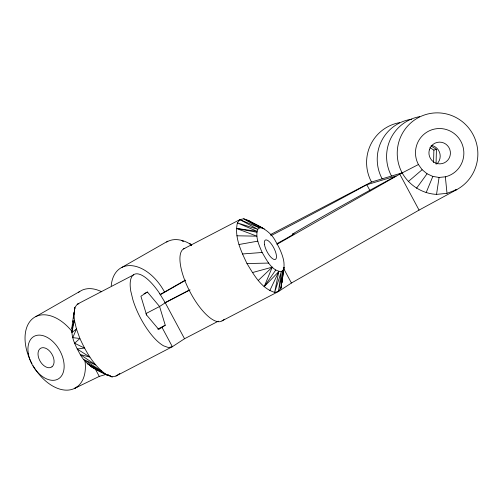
<?xml version="1.0" encoding="UTF-8"?>
<svg xmlns="http://www.w3.org/2000/svg" width="503" height="503" viewBox="0 0 503 503"><rect width="100%" height="100%" fill="white"/><g stroke="black" fill="none" stroke-linecap="round" stroke-linejoin="round"><path stroke-width="0.75" d="M433.567 162.532L433.875 150.108L429.946 147.649M436.063 164.097L436.428 149.347L431.19 146.065M74.84 308.943L74.878 307.434L77.374 304.145L133.716 274.814M73.023 321.889L73.168 320.398M73.375 318.16L74.878 307.434L74.054 314.249M184.834 248.337A40.818 14.486 62.5 0 0 189.568 290.998A40.818 14.486 62.5 0 0 222.018 320.883L278.442 291.533L280.963 288.238L282.724 275.707M282.969 273.362L283.22 271.023M281.976 282.724C282.655 274.607 285.515 266.332 283.12 258.24C281.523 252.261 278.769 246.69 275.644 241.371C269.388 228.746 255.379 224.627 243.691 218.792L239.881 219.629L183.457 248.972M252.387 272.582L272.255 267.162L264.182 286.641L278.8 271.589L274.632 292.375L281.328 271.614L278.442 291.533L283.12 270.149L280.963 288.238L284.044 267.282L283.12 270.149L281.328 271.614C271.563 270.954 266.659 259.856 262.138 252.481C259.152 245.345 255.008 237.083 257.756 229.286L259.542 227.821L243.691 218.792L248.551 220.465L262.076 227.846L259.542 227.821L239.881 219.629L237.391 222.917C234.191 237.045 241.063 251.079 246.986 263.553C253.852 274.745 261.239 288.313 274.632 292.375L278.442 291.533L291.432 283.032L419.056 210.097L456.825 189.587A40.818 40.271 73.4 0 0 472.952 134.395A40.818 40.271 73.4 0 0 418.27 117.677A40.818 40.271 73.4 0 0 402.136 172.862C409.09 185.324 422.256 193.668 436.535 194.384L439.069 177.446L445.35 176.817A24.49 24.163 73.4 0 0 462.603 145.38A24.49 24.163 73.4 0 0 430.002 130.497A24.49 24.163 73.4 0 0 418.427 164.531L399.778 174.145L276.908 244.364M72.231 327.069C70.451 336.771 75.733 346.297 80.266 354.558C86.812 366.555 99.965 372.251 112.125 376.892L115.929 376.055L172.359 346.705L184.538 338.739L218.327 321.166M426.142 192.649L432.832 176.408L439.069 177.446M269.765 290.703L278.8 271.589M264.182 286.641L275.707 270.067M416.522 188.26L427.06 173.774L432.832 176.408M258.253 280.46L272.255 267.162M408.335 181.514L422.143 169.725L427.06 173.774M166.612 242.075C174.346 237.24 184.614 240.132 191.649 245.024M147.398 292.004L140.903 296.254L146.574 314.979L158.741 329.452L165.254 325.227L159.577 306.503L147.398 292.004L144.015 293.771M115.929 376.055L119.827 373.503M222.018 320.883L224.577 319.204M35.933 316.525L81.719 290.357A40.818 25.785 60.3 0 1 101.65 291.759M122.015 267.326L167.807 241.157M160.495 294.318L185.4 280.083M160.105 294.84L185.249 280.473M77.858 386.505L74.488 388.435L99.267 376.414L105.938 374.421M402.136 172.862L371.497 182.011L270.318 234.687M164.802 302.775L189.134 290.124M190.084 289.873L165.261 302.787L159.577 306.503L146.027 313.539L146.48 315.035M157.797 329.094L165.254 325.227M436.535 194.384L447.004 193.334L456.825 189.587L454.699 190.222M433.875 150.108L436.428 149.347M270.696 235.794A172.837 5.728 -28.2 0 0 366.806 184.72L396.169 175.949L376.942 186.406A145.298 4.816 -28.2 0 0 348.95 201.835L340.506 206.544A172.837 5.728 -28.2 0 0 296.418 231.751L292.488 234.09A23.987 0.792 -28.2 0 1 277.147 243.527M77.374 304.145L78.896 303.812M238.975 244.508L257.825 241.151M242.408 253.971L262.138 252.481M246.986 263.553L268.684 263.069M236.919 235.794L256.901 236.171L236.379 228.431L257.102 231.305L237.391 222.917L257.756 229.286L239.881 219.629M256.832 232.241L236.379 228.431M98.324 370.145L90.735 366.435L96.023 368.712M258.467 226.337L262.076 227.846M259.554 226.878L264.289 228.928M107.982 374.867L112.125 376.892L107.9 374.817M93.809 367.894L99.443 370.661M248.551 220.465L251.657 222.722M183.23 241.27L182.004 240.34L183.042 241.396M191.593 245.319L189.876 243.716L191.278 245.439M418.427 164.531L422.143 169.725M159.765 293.771L165.261 302.787L184.538 338.739M399.778 174.145L419.056 210.097M366.806 184.72L370.057 190.788M283.277 267.822L291.432 283.032M94.822 368.114L99.267 376.414M161.997 327.352L172.359 346.705L168.461 347.56L163.651 345.863A40.818 14.486 62.5 0 1 132.861 299.662L130.749 290.979A40.818 14.486 62.5 0 1 159.816 293.739M445.35 176.817L447.004 193.334M111.232 285.823A40.818 25.785 60.3 0 1 132.371 265.747A40.818 25.785 60.3 0 1 164.525 292.01M78.556 292.369A40.818 25.785 60.3 0 1 79.776 291.47M391.497 176.037A40.818 40.271 73.4 0 1 419.653 116.646M382.135 178.835A40.818 40.271 73.4 0 1 411.781 119.205M371.497 182.011A40.818 40.271 73.4 0 1 399.652 122.619M84.969 360.695A40.818 25.785 60.3 0 1 68.578 390.064A40.818 25.785 60.3 0 1 33.091 365.731M31.978 363.744A40.818 25.785 60.3 0 1 32.877 318.449A40.818 25.785 60.3 0 1 72.199 331.703M431.128 145.317A10.884 10.739 73.4 0 1 436.868 163.978M73.866 312.941L71.784 328.528L74.413 320.31L73.866 312.941M74.413 320.31L71.822 332.634L76.469 329.019L74.413 320.31M76.469 329.019L72.784 337.645L79.902 338.488C86.277 352.364 94.212 366.599 107.258 375.219L87.296 363.587L101.675 371.157L83.724 359.538L95.746 364.977L80.266 354.558L89.88 357.099L77.154 349L84.479 348.063L74.601 343.228L79.902 338.488L76.469 329.019M51.954 366.825L50.338 367.611A10.884 6.879 60.3 0 1 39.636 360.293A10.884 6.879 60.3 0 1 40.649 348.265A10.884 6.879 60.3 0 1 51.526 353.483L52.865 355.986A10.884 6.879 60.3 0 1 51.954 366.825M429.361 149.844A10.884 10.739 73.4 0 0 442.194 163.582A10.884 10.739 73.4 0 0 447.463 145.562A10.884 10.739 73.4 0 0 429.361 149.844M264.459 244.464A10.884 3.867 62.5 0 0 274.531 259.542A10.884 3.867 62.5 0 0 272.211 245.2A10.884 3.867 62.5 0 0 264.459 244.464M28.319 353.596A24.49 15.474 60.3 0 0 58.128 379.023A24.49 15.474 60.3 0 0 51.708 340.518A24.49 15.474 60.3 0 0 28.319 353.596"/></g></svg>
